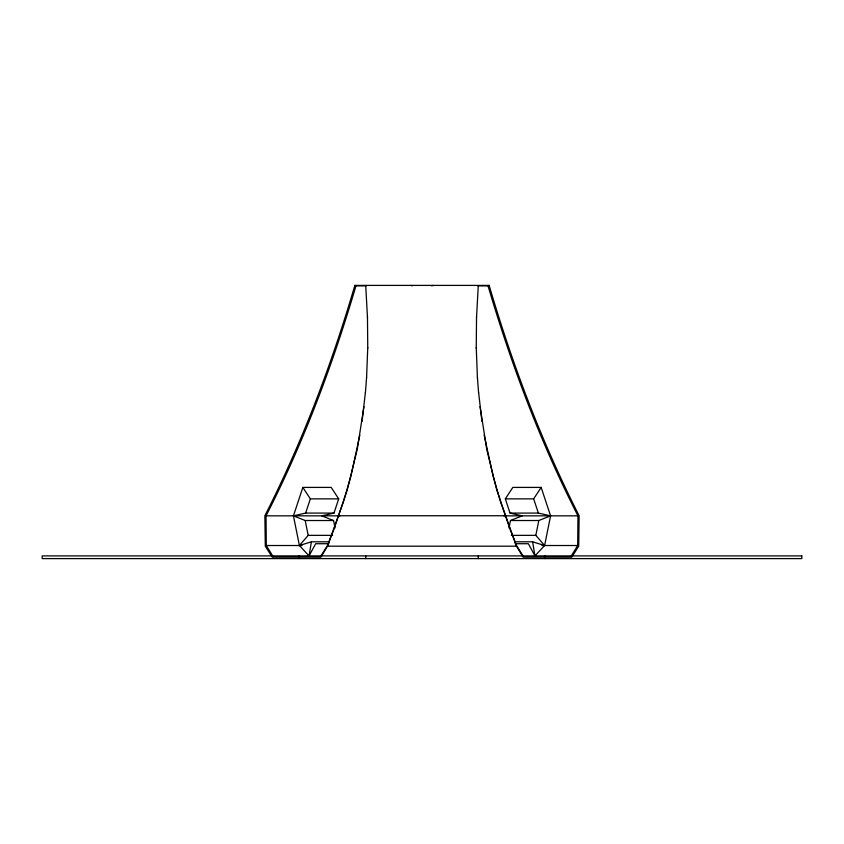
<?xml version="1.0" encoding="UTF-8"?>
<svg xmlns="http://www.w3.org/2000/svg" width="844" height="844" viewBox="0 0 844 844"><rect width="100%" height="100%" fill="white"/><g stroke="black" fill="none" stroke-linecap="round" stroke-linejoin="round"><path stroke-width="1.27" d="M272.686 555.901L266.303 545.519L266.039 515.842C303.618 442.435 332.631 364.893 355.957 285.873L366.18 285.873M476.248 348.087L476.533 316.89M477.82 285.873L488.043 285.873C511.369 364.893 540.382 442.435 577.961 515.842L577.697 545.519L571.314 555.901M366.57 378.007L367.752 347.601M476.533 317.376L478.263 285.873M365.431 392.671L366.57 377.521M365.431 392.186L362.065 421.42M363.933 406.66L357.244 449.377L347.264 489.847L333.369 530.813L327.472 545.519L320.931 555.901M335.036 527.933L333.549 520.516L321.775 515.853L333.981 513.089L338.697 498.867L331.196 487.41L302.848 487.41L293.438 515.853L299.398 545.519L309.052 555.901L311.415 541.795L329.455 541.795M359.839 435.008L350.956 476.069L343.213 502.454L327.472 546.195L320.931 557.156L272.253 557.156L265.29 546.195L264.868 515.747C302.289 442.119 331.587 364.576 354.86 285.399L489.14 285.399C512.413 364.576 541.711 442.119 579.132 515.747L578.71 546.195L571.747 557.156L523.069 557.156L516.528 546.195L500.787 502.454L493.044 476.069L484.161 435.008M508.974 527.933L510.472 520.516L522.236 515.853L510.029 513.089L505.324 498.867L512.825 487.41L541.162 487.41L550.583 515.853L544.612 545.519L534.959 555.901L528.365 543.715L515.178 543.715M514.555 541.795L532.596 541.795L544.612 545.519L535.824 535.349L538.81 520.516L550.583 515.853L538.377 513.089L510.029 513.089M333.549 520.516L305.201 520.516L293.438 515.853L305.644 513.089L310.349 498.867L302.848 487.41M309.052 555.901L315.645 543.715L328.833 543.715M538.377 513.089L533.661 498.867L541.162 487.41M332.663 535.349L308.187 535.349L299.398 545.519L311.415 541.795M431.78 285.873L432.877 285.399M488.043 285.873L489.14 285.399M310.349 498.867L338.697 498.867M505.324 498.867L533.661 498.867M305.644 513.089L333.981 513.089M338.803 515.747L505.197 515.747M266.039 515.842L340.143 515.842M503.857 515.842L577.961 515.842M510.472 520.516L538.81 520.516M511.348 535.349L535.824 535.349M266.303 545.519L301.983 545.519M542.038 545.519L577.697 545.519M327.472 546.195L516.528 546.195M411.123 285.399L412.22 285.873M354.86 285.399L355.957 285.873M523.069 555.901L516.528 545.519L510.631 530.813L496.736 489.847L486.756 449.377L480.067 406.66M305.201 520.516L308.187 535.349M532.596 541.795L534.959 555.901M481.935 421.42L478.569 392.186M477.43 377.521L478.569 392.671M367.467 317.376L365.737 285.873M476.248 347.601L477.43 378.007M367.467 316.89L367.752 348.087M545.087 555.901L545.087 558.601M478.263 555.901L478.263 558.601M365.737 555.901L365.737 558.601M298.913 555.901L298.913 558.601M801.8 555.901L42.2 555.901L42.2 558.601L801.8 558.601L801.8 555.901"/></g></svg>
